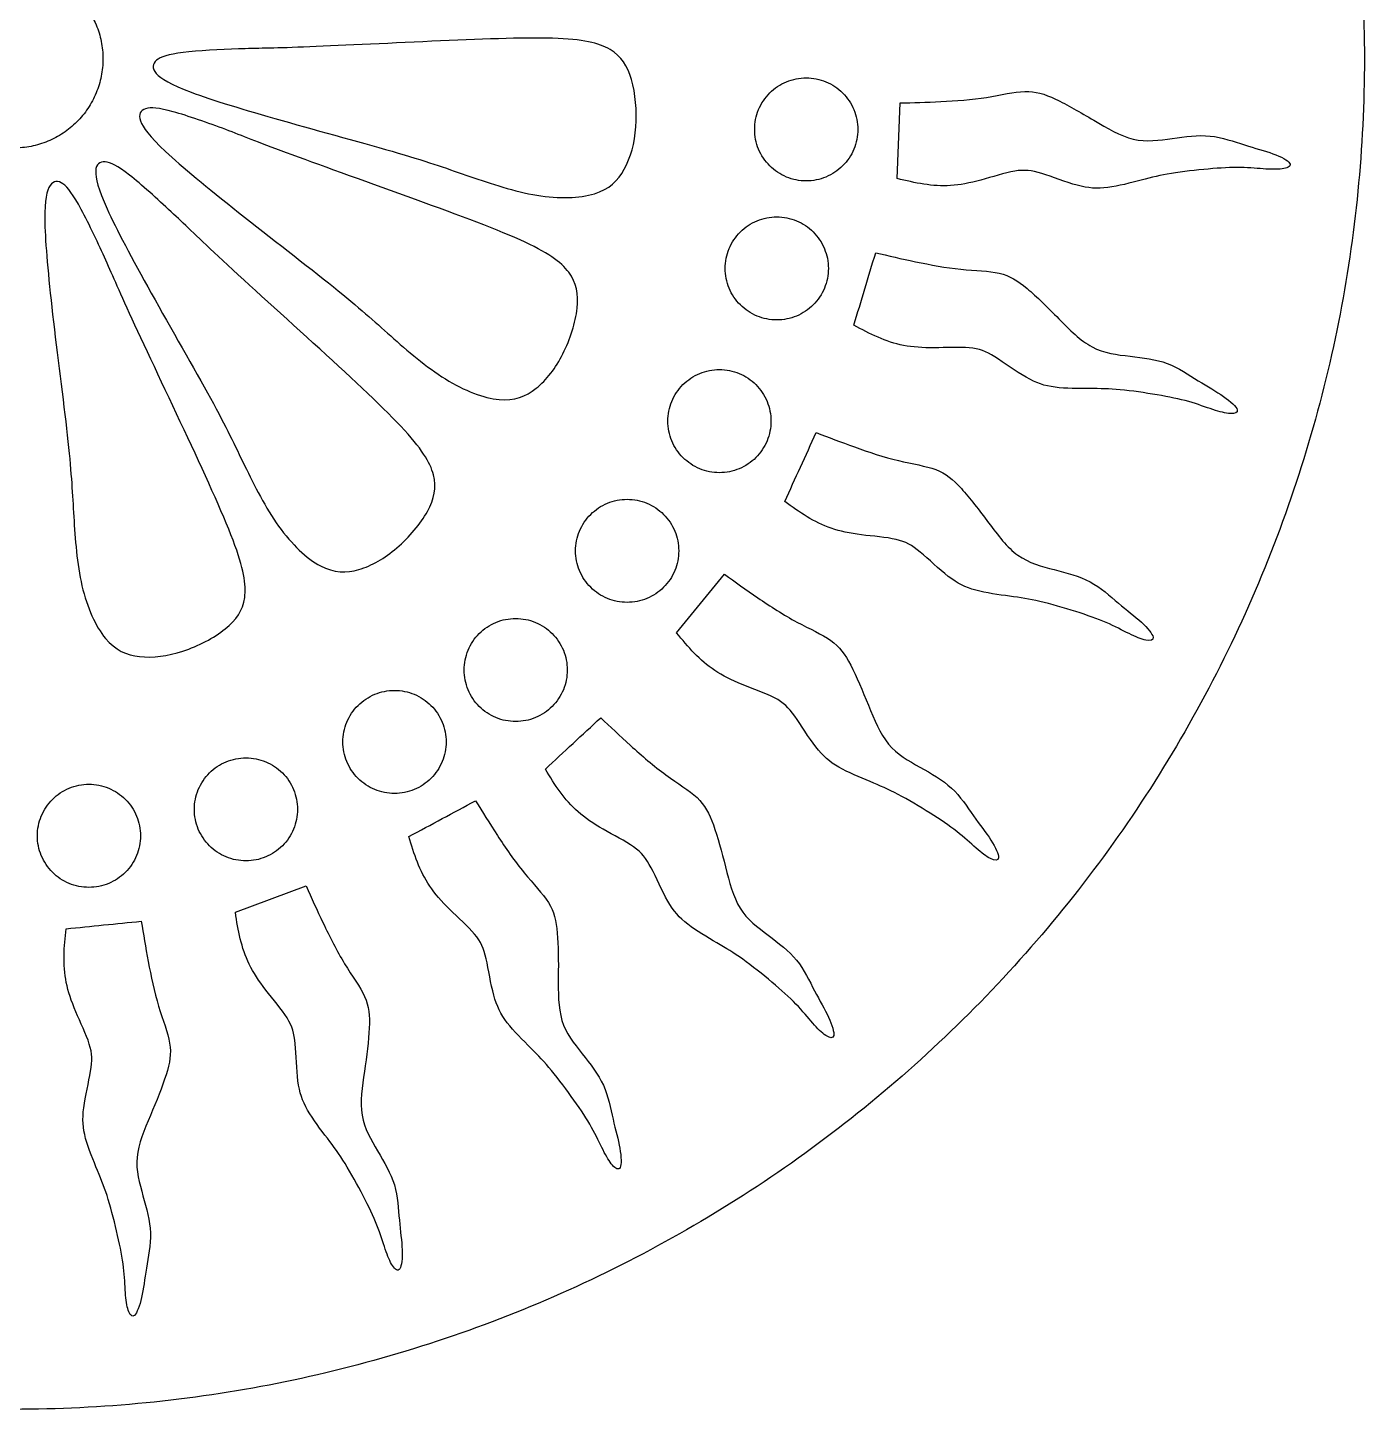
# Model space of a CAD drawing. Header units: millimetres. Extents: x -91 to 91, y -103 to 91.
# Drawn here: x -61.3 to -32.01, y 32.01 to 62.29 of the extents above; entities that cross this region are included whole.
import ezdxf

# ---------------------------------------------------------------- set-up
doc = ezdxf.new("R2010")
doc.units = ezdxf.units.MM
doc.header["$MEASUREMENT"] = 0
doc.layers.add('DV1_Layer_1', color=7, linetype='Continuous')

msp = doc.modelspace()

# ---------------------------------------------------------------- linework, layer by layer
at = {"layer": 'DV1_Layer_1', "color": 5, "linetype": 'Continuous'}
for p, q in [((-42.245, 58.985), (-42.185, 60.642)), ((-56.751, 42.904), (-55.197, 43.483))]:
    msp.add_line(p, q, dxfattribs=at)
for points in [[(-32.01, 61.61), (-32.01, 63.547), (-32.392, 67.422), (-34.087, 73.01), (-36.84, 78.161), (-40.545, 82.675), (-45.059, 86.38), (-50.21, 89.133), (-55.798, 90.828), (-61.61, 91.4), (-67.422, 90.828), (-73.01, 89.133), (-78.16, 86.38), (-82.675, 82.675), (-86.38, 78.161), (-89.132, 73.01), (-90.828, 67.422), (-91.4, 61.61), (-90.828, 55.798), (-89.132, 50.21), (-86.38, 45.059), (-82.675, 40.545), (-78.16, 36.84), (-73.01, 34.087), (-67.422, 32.392), (-61.61, 31.82), (-55.798, 32.392), (-50.21, 34.087), (-45.059, 36.84), (-40.545, 40.545), (-36.84, 45.059), (-34.087, 50.21), (-32.392, 55.798), (-32.01, 59.673), (-32.01, 61.61)], [(-59.653, 61.61), (-59.653, 61.738), (-59.678, 61.994), (-59.791, 62.363), (-59.973, 62.704), (-60.217, 63.002), (-60.516, 63.247), (-60.856, 63.429), (-61.226, 63.541), (-61.61, 63.579), (-61.994, 63.541), (-62.363, 63.429), (-62.704, 63.247), (-63.002, 63.002), (-63.247, 62.704), (-63.429, 62.363), (-63.541, 61.994), (-63.579, 61.61), (-63.541, 61.226), (-63.429, 60.856), (-63.247, 60.516), (-63.002, 60.217), (-62.704, 59.973), (-62.363, 59.791), (-61.994, 59.679), (-61.61, 59.641), (-61.226, 59.679), (-60.856, 59.791), (-60.516, 59.973), (-60.217, 60.217), (-59.973, 60.516), (-59.791, 60.856), (-59.678, 61.226), (-59.653, 61.482), (-59.653, 61.61)], [(-44.241, 58.934), (-44.168, 58.934), (-44.02, 58.948), (-43.806, 59.013), (-43.61, 59.118), (-43.438, 59.26), (-43.296, 59.432), (-43.191, 59.628), (-43.126, 59.842), (-43.105, 60.063), (-43.126, 60.285), (-43.191, 60.499), (-43.296, 60.695), (-43.438, 60.867), (-43.61, 61.009), (-43.806, 61.114), (-44.02, 61.179), (-44.241, 61.2), (-44.463, 61.179), (-44.677, 61.114), (-44.873, 61.009), (-45.045, 60.867), (-45.187, 60.695), (-45.292, 60.499), (-45.357, 60.285), (-45.378, 60.063), (-45.357, 59.842), (-45.292, 59.628), (-45.187, 59.432), (-45.045, 59.26), (-44.873, 59.118), (-44.677, 59.013), (-44.463, 58.948), (-44.315, 58.934), (-44.241, 58.934)], [(-41.29, 60.672), (-40.967, 60.689), (-40.249, 60.742), (-39.41, 60.962), (-38.831, 60.782), (-37.933, 60.263), (-37.074, 59.744), (-36.216, 59.864), (-35.377, 59.984), (-34.619, 59.704), (-33.98, 59.544), (-33.541, 59.305), (-33.74, 59.185), (-34.14, 59.185), (-34.699, 59.245), (-35.397, 59.205), (-36.296, 59.105), (-36.855, 58.965), (-37.673, 58.746), (-38.252, 58.786), (-39.151, 59.145), (-39.61, 59.205), (-40.448, 58.926), (-41.087, 58.806), (-41.666, 58.846), (-42.052, 58.939), (-42.245, 58.985)], [(-42.185, 60.642), (-41.899, 60.649), (-41.613, 60.656), (-41.29, 60.672)], [(-45.319, 55.973), (-45.25, 55.945), (-45.108, 55.901), (-44.886, 55.88), (-44.664, 55.902), (-44.451, 55.966), (-44.254, 56.071), (-44.082, 56.213), (-43.941, 56.385), (-43.836, 56.582), (-43.771, 56.795), (-43.749, 57.017), (-43.771, 57.239), (-43.836, 57.452), (-43.941, 57.648), (-44.082, 57.821), (-44.254, 57.962), (-44.451, 58.067), (-44.664, 58.132), (-44.886, 58.154), (-45.108, 58.132), (-45.321, 58.067), (-45.518, 57.962), (-45.69, 57.821), (-45.832, 57.649), (-45.937, 57.452), (-46.002, 57.239), (-46.023, 57.017), (-46.001, 56.795), (-45.937, 56.582), (-45.832, 56.385), (-45.69, 56.213), (-45.518, 56.071), (-45.387, 56.001), (-45.319, 55.973)], [(-43.197, 55.773), (-43.037, 56.303), (-42.878, 56.832), (-42.718, 57.361)], [(-42.718, 57.361), (-42.439, 57.295), (-42.161, 57.228), (-41.845, 57.162)], [(-46.575, 52.626), (-46.507, 52.597), (-46.365, 52.554), (-46.143, 52.532), (-45.921, 52.554), (-45.708, 52.619), (-45.511, 52.724), (-45.339, 52.865), (-45.198, 53.038), (-45.093, 53.234), (-45.028, 53.448), (-45.006, 53.669), (-45.028, 53.891), (-45.093, 54.104), (-45.198, 54.301), (-45.339, 54.474), (-45.511, 54.615), (-45.708, 54.72), (-45.921, 54.785), (-46.143, 54.807), (-46.365, 54.785), (-46.578, 54.72), (-46.775, 54.615), (-46.947, 54.474), (-47.089, 54.301), (-47.193, 54.104), (-47.258, 53.891), (-47.28, 53.669), (-47.258, 53.448), (-47.193, 53.234), (-47.088, 53.038), (-46.947, 52.865), (-46.775, 52.724), (-46.644, 52.654), (-46.575, 52.626)], [(-44.711, 51.909), (-44.481, 52.412), (-44.252, 52.915), (-44.022, 53.417)], [(-44.022, 53.417), (-43.755, 53.314), (-43.488, 53.211), (-43.183, 53.103)], [(-48.964, 50.028), (-48.912, 49.975), (-48.797, 49.881), (-48.601, 49.776), (-48.387, 49.711), (-48.166, 49.69), (-47.944, 49.711), (-47.73, 49.776), (-47.534, 49.881), (-47.362, 50.023), (-47.22, 50.195), (-47.115, 50.391), (-47.05, 50.605), (-47.029, 50.826), (-47.05, 51.048), (-47.115, 51.262), (-47.22, 51.458), (-47.362, 51.63), (-47.534, 51.772), (-47.73, 51.877), (-47.944, 51.942), (-48.166, 51.963), (-48.387, 51.942), (-48.601, 51.877), (-48.797, 51.772), (-48.969, 51.63), (-49.111, 51.458), (-49.216, 51.262), (-49.281, 51.048), (-49.302, 50.826), (-49.281, 50.605), (-49.216, 50.391), (-49.111, 50.195), (-49.017, 50.08), (-48.964, 50.028)], [(-47.081, 49.031), (-46.731, 49.459), (-46.381, 49.887), (-46.031, 50.315)], [(-46.031, 50.315), (-45.799, 50.147), (-45.567, 49.979), (-45.3, 49.797)], [(-51.407, 47.416), (-51.354, 47.364), (-51.24, 47.269), (-51.043, 47.164), (-50.83, 47.1), (-50.608, 47.078), (-50.386, 47.1), (-50.173, 47.164), (-49.976, 47.269), (-49.804, 47.411), (-49.662, 47.583), (-49.557, 47.78), (-49.493, 47.993), (-49.471, 48.215), (-49.493, 48.437), (-49.557, 48.65), (-49.662, 48.847), (-49.804, 49.019), (-49.976, 49.16), (-50.173, 49.266), (-50.386, 49.33), (-50.608, 49.352), (-50.83, 49.33), (-51.043, 49.266), (-51.24, 49.16), (-51.412, 49.019), (-51.553, 48.847), (-51.658, 48.65), (-51.723, 48.437), (-51.745, 48.215), (-51.723, 47.993), (-51.658, 47.78), (-51.553, 47.583), (-51.459, 47.468), (-51.407, 47.416)], [(-54.307, 46.207), (-54.279, 46.138), (-54.209, 46.007), (-54.068, 45.835), (-53.895, 45.694), (-53.698, 45.589), (-53.485, 45.524), (-53.263, 45.502), (-53.042, 45.524), (-52.828, 45.589), (-52.632, 45.694), (-52.459, 45.835), (-52.318, 46.007), (-52.213, 46.204), (-52.148, 46.417), (-52.126, 46.639), (-52.148, 46.861), (-52.213, 47.074), (-52.318, 47.271), (-52.459, 47.443), (-52.632, 47.584), (-52.828, 47.689), (-53.042, 47.754), (-53.263, 47.776), (-53.485, 47.754), (-53.698, 47.689), (-53.895, 47.585), (-54.068, 47.443), (-54.209, 47.271), (-54.314, 47.074), (-54.379, 46.861), (-54.401, 46.639), (-54.379, 46.417), (-54.335, 46.275), (-54.307, 46.207)], [(-49.958, 46.041), (-49.554, 46.417), (-49.149, 46.794), (-48.744, 47.17)], [(-48.744, 47.17), (-48.537, 46.973), (-48.33, 46.775), (-48.09, 46.559)], [(-57.563, 44.729), (-57.535, 44.66), (-57.465, 44.529), (-57.323, 44.357), (-57.151, 44.215), (-56.954, 44.111), (-56.741, 44.046), (-56.519, 44.024), (-56.297, 44.046), (-56.084, 44.111), (-55.887, 44.215), (-55.715, 44.357), (-55.574, 44.529), (-55.469, 44.726), (-55.404, 44.939), (-55.382, 45.161), (-55.404, 45.383), (-55.469, 45.596), (-55.574, 45.793), (-55.715, 45.965), (-55.887, 46.106), (-56.084, 46.211), (-56.297, 46.276), (-56.519, 46.298), (-56.741, 46.276), (-56.954, 46.211), (-57.151, 46.106), (-57.323, 45.965), (-57.465, 45.793), (-57.569, 45.596), (-57.634, 45.383), (-57.656, 45.161), (-57.634, 44.939), (-57.591, 44.797), (-57.563, 44.729)], [(-61.089, 44.581), (-61.089, 44.507), (-61.075, 44.359), (-61.01, 44.146), (-60.905, 43.949), (-60.763, 43.777), (-60.591, 43.635), (-60.395, 43.53), (-60.181, 43.465), (-59.96, 43.444), (-59.738, 43.465), (-59.524, 43.53), (-59.328, 43.635), (-59.156, 43.777), (-59.014, 43.949), (-58.909, 44.146), (-58.844, 44.359), (-58.823, 44.581), (-58.844, 44.803), (-58.909, 45.016), (-59.014, 45.212), (-59.156, 45.385), (-59.328, 45.526), (-59.524, 45.631), (-59.738, 45.696), (-59.96, 45.718), (-60.181, 45.696), (-60.395, 45.631), (-60.591, 45.526), (-60.763, 45.385), (-60.905, 45.212), (-61.01, 45.016), (-61.075, 44.803), (-61.089, 44.655), (-61.089, 44.581)], [(-52.948, 44.565), (-52.461, 44.827), (-51.974, 45.088), (-51.487, 45.349)], [(-51.487, 45.349), (-51.337, 45.105), (-51.187, 44.862), (-51.01, 44.591)], [(-55.197, 43.483), (-55.082, 43.221), (-54.966, 42.959), (-54.827, 42.667)], [(-60.462, 42.544), (-59.912, 42.599), (-59.362, 42.654), (-58.812, 42.709)], [(-58.812, 42.709), (-58.767, 42.427), (-58.721, 42.144), (-58.661, 41.826)]]:
    msp.add_open_spline(points, degree=3, dxfattribs=at)
for points, knots in [([(-55.258, 61.867), (-54.556, 61.894), (-52.387, 62), (-49.492, 62.12), (-48.434, 61.88), (-48.015, 61.241), (-47.915, 60.083), (-48.174, 59.125), (-48.753, 58.566), (-50.111, 58.526), (-51.668, 59.045), (-52.886, 59.485), (-55.88, 60.283), (-57.957, 60.922), (-58.596, 61.301), (-58.556, 61.601), (-58.057, 61.76), (-57.085, 61.814), (-56.682, 61.827), (-56.28, 61.84), (-55.96, 61.84), (-55.258, 61.867)], [0, 0, 0, 0, 0.055556, 0.111111, 0.166667, 0.222222, 0.277778, 0.333333, 0.388889, 0.444444, 0.5, 0.555556, 0.611111, 0.666667, 0.722222, 0.777778, 0.833333, 0.888889, 0.888889, 0.888889, 1, 1, 1, 1]), ([(-55.631, 59.551), (-54.972, 59.307), (-53.95, 58.941), (-52.985, 58.592), (-52.021, 58.243), (-51.114, 57.911), (-50.513, 57.64), (-49.912, 57.37), (-49.616, 57.161), (-49.445, 56.931), (-49.274, 56.702), (-49.226, 56.452), (-49.261, 56.142), (-49.295, 55.832), (-49.412, 55.463), (-49.731, 54.832), (-49.934, 54.57), (-50.159, 54.389), (-50.385, 54.209), (-50.635, 54.111), (-50.971, 54.142), (-51.308, 54.174), (-51.731, 54.334), (-52.149, 54.594), (-52.567, 54.854), (-52.981, 55.212), (-53.713, 55.861), (-54.032, 56.152), (-54.602, 56.611), (-55.171, 57.07), (-55.992, 57.698), (-56.681, 58.243), (-57.37, 58.788), (-57.928, 59.25), (-58.281, 59.579), (-58.634, 59.909), (-58.782, 60.108), (-58.88, 60.393), (-58.83, 60.48), (-58.718, 60.517), (-58.605, 60.553), (-58.431, 60.538), (-57.798, 60.363), (-57.339, 60.201), (-56.962, 60.06), (-56.585, 59.918), (-56.29, 59.796), (-55.631, 59.551)], [0, 0, 0, 0, 0.055556, 0.055556, 0.055556, 0.111111, 0.111111, 0.111111, 0.166667, 0.166667, 0.166667, 0.222222, 0.222222, 0.222222, 0.277778, 0.277778, 0.333333, 0.333333, 0.333333, 0.388889, 0.388889, 0.388889, 0.444444, 0.444444, 0.444444, 0.5, 0.5, 0.555556, 0.555556, 0.555556, 0.611111, 0.611111, 0.611111, 0.666667, 0.666667, 0.666667, 0.722222, 0.722222, 0.777778, 0.777778, 0.777778, 0.833333, 0.833333, 0.888889, 0.888889, 0.888889, 1, 1, 1, 1]), ([(-57.123, 57.28), (-56.607, 56.803), (-55.803, 56.073), (-55.045, 55.381), (-54.287, 54.69), (-53.577, 54.036), (-52.673, 53.076), (-52.481, 52.77), (-52.41, 52.492), (-52.339, 52.215), (-52.391, 51.965), (-52.542, 51.692), (-52.692, 51.419), (-52.942, 51.123), (-53.478, 50.662), (-53.765, 50.497), (-54.043, 50.417), (-54.32, 50.337), (-54.589, 50.342), (-54.887, 50.499), (-55.186, 50.657), (-55.516, 50.968), (-56.09, 51.768), (-56.334, 52.257), (-56.763, 53.137), (-56.946, 53.527), (-57.297, 54.17), (-57.647, 54.812), (-58.165, 55.706), (-58.593, 56.473), (-59.021, 57.24), (-59.36, 57.88), (-59.56, 58.32), (-59.76, 58.76), (-59.821, 59), (-59.812, 59.151), (-59.802, 59.301), (-59.722, 59.362), (-59.605, 59.353), (-59.487, 59.343), (-59.332, 59.264), (-59.073, 59.061), (-58.814, 58.859), (-58.452, 58.534), (-58.158, 58.259), (-57.864, 57.984), (-57.638, 57.758), (-57.123, 57.28)], [0, 0, 0, 0, 0.055556, 0.055556, 0.055556, 0.111111, 0.111111, 0.166667, 0.166667, 0.166667, 0.222222, 0.222222, 0.222222, 0.277778, 0.277778, 0.333333, 0.333333, 0.333333, 0.388889, 0.388889, 0.388889, 0.444444, 0.444444, 0.5, 0.5, 0.555556, 0.555556, 0.555556, 0.611111, 0.611111, 0.611111, 0.666667, 0.666667, 0.666667, 0.722222, 0.722222, 0.722222, 0.777778, 0.777778, 0.777778, 0.833333, 0.833333, 0.833333, 0.888889, 0.888889, 0.888889, 1, 1, 1, 1]), ([(-59.069, 56.029), (-58.776, 55.391), (-58.311, 54.409), (-57.876, 53.48), (-57.441, 52.551), (-57.035, 51.675), (-56.801, 51.059), (-56.567, 50.442), (-56.506, 50.086), (-56.547, 49.802), (-56.588, 49.519), (-56.875, 49.098), (-57.906, 48.562), (-58.563, 48.478), (-59.137, 48.542), (-59.383, 48.649), (-59.815, 49.169), (-60, 49.582), (-60.112, 50.062), (-60.224, 50.541), (-60.263, 51.087), (-60.292, 51.575), (-60.322, 52.064), (-60.342, 52.495), (-60.42, 53.222), (-60.498, 53.95), (-60.634, 54.974), (-60.736, 55.846), (-60.838, 56.719), (-60.907, 57.44), (-60.939, 58.406), (-60.904, 58.651), (-60.771, 58.922), (-60.674, 58.948), (-60.569, 58.894), (-60.464, 58.84), (-60.351, 58.707), (-60.028, 58.135), (-59.817, 57.696), (-59.651, 57.33), (-59.484, 56.963), (-59.362, 56.668), (-59.069, 56.029)], [0, 0, 0, 0, 0.055556, 0.055556, 0.055556, 0.111111, 0.111111, 0.111111, 0.166667, 0.166667, 0.166667, 0.222222, 0.277778, 0.333333, 0.333333, 0.388889, 0.388889, 0.444444, 0.444444, 0.444444, 0.5, 0.5, 0.5, 0.555556, 0.555556, 0.555556, 0.611111, 0.611111, 0.611111, 0.666667, 0.666667, 0.722222, 0.722222, 0.777778, 0.777778, 0.777778, 0.833333, 0.833333, 0.888889, 0.888889, 0.888889, 1, 1, 1, 1]), ([(-41.845, 57.162), (-41.528, 57.097), (-41.174, 57.031), (-40.531, 56.965), (-40.242, 56.965), (-40.012, 56.911), (-39.781, 56.858), (-39.61, 56.751), (-39.401, 56.576), (-39.193, 56.401), (-38.947, 56.157), (-38.708, 55.915), (-38.469, 55.674), (-38.236, 55.434), (-37.716, 55.159), (-37.429, 55.125), (-37.146, 55.092), (-36.862, 55.059), (-36.581, 55.027), (-36.331, 54.933), (-36.08, 54.84), (-35.859, 54.685), (-35.652, 54.555), (-35.446, 54.426), (-35.061, 54.214), (-34.818, 53.985), (-34.771, 53.849), (-34.846, 53.828), (-35.049, 53.84), (-35.178, 53.874), (-35.482, 53.974), (-35.657, 54.041), (-36.061, 54.154), (-36.289, 54.2), (-36.553, 54.245), (-36.816, 54.29), (-37.114, 54.334), (-37.604, 54.38), (-37.796, 54.382), (-38.034, 54.383), (-38.271, 54.383), (-38.553, 54.382), (-39.019, 54.442), (-39.202, 54.504), (-39.424, 54.631), (-39.645, 54.758), (-39.904, 54.95), (-40.105, 55.075), (-40.306, 55.2), (-40.449, 55.258), (-40.668, 55.278), (-40.886, 55.297), (-41.18, 55.278), (-41.435, 55.276), (-41.69, 55.274), (-41.906, 55.29), (-42.106, 55.329), (-42.306, 55.367), (-42.489, 55.429), (-42.668, 55.507), (-42.847, 55.585), (-43.022, 55.679), (-43.197, 55.773)], [0, 0, 0, 0, 0.037037, 0.037037, 0.0740741, 0.0740741, 0.0740741, 0.1111111, 0.1111111, 0.1111111, 0.1481481, 0.1481481, 0.1481481, 0.1851852, 0.1851852, 0.2222222, 0.2222222, 0.2222222, 0.2592593, 0.2592593, 0.2592593, 0.2962963, 0.2962963, 0.2962963, 0.3333333, 0.3703704, 0.3703704, 0.4074074, 0.4074074, 0.4444444, 0.4444444, 0.4814815, 0.4814815, 0.5185185, 0.5185185, 0.5185185, 0.5555556, 0.5555556, 0.5925926, 0.5925926, 0.5925926, 0.6296296, 0.6296296, 0.6666667, 0.6666667, 0.6666667, 0.7037037, 0.7037037, 0.7037037, 0.7407407, 0.7407407, 0.7407407, 0.7777778, 0.7777778, 0.7777778, 0.8148148, 0.8148148, 0.8148148, 0.8518519, 0.8518519, 0.8518519, 0.8888889, 0.8888889, 0.8888889, 0.8888889]), ([(-43.183, 53.103), (-42.879, 52.994), (-42.537, 52.881), (-41.908, 52.729), (-41.622, 52.69), (-41.401, 52.606), (-41.18, 52.521), (-41.025, 52.392), (-40.842, 52.19), (-40.659, 51.989), (-40.449, 51.714), (-40.244, 51.442), (-40.04, 51.17), (-39.842, 50.901), (-39.603, 50.73), (-39.364, 50.559), (-38.805, 50.414), (-38.258, 50.274), (-38.022, 50.147), (-37.786, 50.021), (-37.588, 49.838), (-37.401, 49.681), (-37.214, 49.524), (-37.038, 49.394), (-36.897, 49.263), (-36.757, 49.133), (-36.652, 49.003), (-36.638, 48.933), (-36.624, 48.862), (-36.701, 48.851), (-36.801, 48.87), (-36.9, 48.89), (-37.023, 48.941), (-37.311, 49.082), (-37.475, 49.172), (-37.668, 49.255), (-37.86, 49.338), (-38.08, 49.415), (-38.335, 49.495), (-38.59, 49.576), (-38.88, 49.66), (-39.119, 49.716), (-39.359, 49.772), (-39.549, 49.8), (-40.019, 49.865), (-40.299, 49.902), (-40.526, 49.963), (-40.752, 50.025), (-40.926, 50.111), (-41.128, 50.267), (-41.33, 50.422), (-41.56, 50.648), (-41.743, 50.799), (-41.925, 50.95), (-42.059, 51.027), (-42.273, 51.076), (-42.486, 51.125), (-42.78, 51.146), (-43.033, 51.178), (-43.286, 51.211), (-43.498, 51.256), (-43.691, 51.321), (-43.883, 51.386), (-44.057, 51.473), (-44.223, 51.574), (-44.39, 51.676), (-44.551, 51.793), (-44.711, 51.909)], [0, 0, 0, 0, 0.037037, 0.037037, 0.0740741, 0.0740741, 0.0740741, 0.1111111, 0.1111111, 0.1111111, 0.1481481, 0.1481481, 0.1481481, 0.1851852, 0.1851852, 0.1851852, 0.2222222, 0.2592593, 0.2592593, 0.2592593, 0.2962963, 0.2962963, 0.2962963, 0.3333333, 0.3333333, 0.3333333, 0.3703704, 0.3703704, 0.3703704, 0.4074074, 0.4074074, 0.4074074, 0.4444444, 0.4444444, 0.4814815, 0.4814815, 0.4814815, 0.5185185, 0.5185185, 0.5185185, 0.5555556, 0.5555556, 0.5555556, 0.5925926, 0.5925926, 0.6296296, 0.6296296, 0.6296296, 0.6666667, 0.6666667, 0.6666667, 0.7037037, 0.7037037, 0.7037037, 0.7407407, 0.7407407, 0.7407407, 0.7777778, 0.7777778, 0.7777778, 0.8148148, 0.8148148, 0.8148148, 0.8518519, 0.8518519, 0.8518519, 0.8888889, 0.8888889, 0.8888889, 0.8888889]), ([(-45.3, 49.797), (-45.033, 49.615), (-44.73, 49.419), (-44.446, 49.265), (-44.161, 49.112), (-43.894, 49.001), (-43.702, 48.864), (-43.51, 48.726), (-43.393, 48.562), (-43.267, 48.32), (-43.141, 48.078), (-43.008, 47.759), (-42.879, 47.445), (-42.751, 47.13), (-42.627, 46.819), (-42.44, 46.593), (-42.252, 46.367), (-42, 46.225), (-41.751, 46.086), (-41.501, 45.947), (-41.255, 45.81), (-40.863, 45.445), (-40.718, 45.218), (-40.577, 45.019), (-40.435, 44.82), (-40.298, 44.649), (-40.195, 44.487), (-40.092, 44.325), (-40.024, 44.173), (-40.033, 44.029), (-40.11, 44.038), (-40.202, 44.082), (-40.293, 44.127), (-40.399, 44.207), (-40.52, 44.312), (-40.641, 44.416), (-40.778, 44.545), (-41.108, 44.804), (-41.301, 44.934), (-41.527, 45.077), (-41.753, 45.219), (-42.012, 45.374), (-42.447, 45.604), (-42.624, 45.679), (-42.843, 45.771), (-43.062, 45.862), (-43.323, 45.969), (-43.73, 46.203), (-43.876, 46.33), (-44.188, 46.734), (-44.354, 47.01), (-44.492, 47.203), (-44.63, 47.395), (-44.739, 47.504), (-44.934, 47.605), (-45.128, 47.707), (-45.407, 47.802), (-45.643, 47.898), (-45.88, 47.994), (-46.073, 48.091), (-46.243, 48.203), (-46.413, 48.315), (-46.558, 48.442), (-46.694, 48.583), (-46.83, 48.724), (-46.955, 48.877), (-47.081, 49.031)], [0, 0, 0, 0, 0.037037, 0.037037, 0.037037, 0.0740741, 0.0740741, 0.0740741, 0.1111111, 0.1111111, 0.1111111, 0.1481481, 0.1481481, 0.1481481, 0.1851852, 0.1851852, 0.1851852, 0.2222222, 0.2222222, 0.2222222, 0.2592593, 0.2592593, 0.2962963, 0.2962963, 0.2962963, 0.3333333, 0.3333333, 0.3333333, 0.3703704, 0.3703704, 0.4074074, 0.4074074, 0.4074074, 0.4444444, 0.4444444, 0.4444444, 0.4814815, 0.4814815, 0.5185185, 0.5185185, 0.5185185, 0.5555556, 0.5555556, 0.5925926, 0.5925926, 0.5925926, 0.6296296, 0.6296296, 0.6666667, 0.6666667, 0.7037037, 0.7037037, 0.7037037, 0.7407407, 0.7407407, 0.7407407, 0.7777778, 0.7777778, 0.7777778, 0.8148148, 0.8148148, 0.8148148, 0.8518519, 0.8518519, 0.8518519, 0.8888889, 0.8888889, 0.8888889, 0.8888889]), ([(-48.09, 46.559), (-47.85, 46.342), (-47.577, 46.107), (-47.316, 45.916), (-47.055, 45.726), (-46.806, 45.58), (-46.634, 45.417), (-46.462, 45.255), (-46.368, 45.076), (-46.276, 44.82), (-46.185, 44.563), (-46.095, 44.229), (-46.01, 43.9), (-45.926, 43.57), (-45.846, 43.246), (-45.535, 42.747), (-45.305, 42.573), (-45.076, 42.401), (-44.848, 42.229), (-44.622, 42.06), (-44.283, 41.646), (-44.171, 41.401), (-44.058, 41.185), (-43.945, 40.968), (-43.832, 40.78), (-43.752, 40.606), (-43.672, 40.432), (-43.625, 40.272), (-43.639, 40.201), (-43.653, 40.131), (-43.728, 40.15), (-43.813, 40.206), (-43.898, 40.262), (-43.992, 40.357), (-44.098, 40.477), (-44.204, 40.597), (-44.321, 40.742), (-44.467, 40.893), (-44.613, 41.044), (-44.787, 41.199), (-44.992, 41.371), (-45.196, 41.542), (-45.432, 41.731), (-45.632, 41.874), (-45.832, 42.018), (-45.996, 42.116), (-46.201, 42.236), (-46.406, 42.356), (-46.65, 42.498), (-47.022, 42.785), (-47.276, 43.076), (-47.53, 43.669), (-47.751, 44.088), (-47.846, 44.21), (-48.203, 44.465), (-48.467, 44.596), (-48.688, 44.723), (-48.909, 44.85), (-49.088, 44.973), (-49.241, 45.107), (-49.394, 45.241), (-49.521, 45.387), (-49.636, 45.544), (-49.751, 45.702), (-49.855, 45.872), (-49.958, 46.041)], [0, 0, 0, 0, 0.037037, 0.037037, 0.037037, 0.0740741, 0.0740741, 0.0740741, 0.1111111, 0.1111111, 0.1111111, 0.1481481, 0.1481481, 0.1481481, 0.1851852, 0.1851852, 0.2222222, 0.2222222, 0.2222222, 0.2592593, 0.2592593, 0.2962963, 0.2962963, 0.2962963, 0.3333333, 0.3333333, 0.3333333, 0.3703704, 0.3703704, 0.3703704, 0.4074074, 0.4074074, 0.4074074, 0.4444444, 0.4444444, 0.4444444, 0.4814815, 0.4814815, 0.4814815, 0.5185185, 0.5185185, 0.5185185, 0.5555556, 0.5555556, 0.5555556, 0.5925926, 0.5925926, 0.5925926, 0.6296296, 0.6296296, 0.6666667, 0.7037037, 0.7037037, 0.7407407, 0.7407407, 0.7777778, 0.7777778, 0.7777778, 0.8148148, 0.8148148, 0.8148148, 0.8518519, 0.8518519, 0.8518519, 0.8888889, 0.8888889, 0.8888889, 0.8888889]), ([(-51.01, 44.591), (-50.833, 44.321), (-50.628, 44.024), (-50.424, 43.773), (-50.22, 43.523), (-50.016, 43.318), (-49.766, 42.917), (-49.721, 42.72), (-49.697, 42.449), (-49.673, 42.177), (-49.672, 41.832), (-49.674, 41.492), (-49.675, 41.151), (-49.68, 40.817), (-49.507, 40.256), (-49.328, 40.029), (-48.974, 39.581), (-48.798, 39.359), (-48.576, 38.873), (-48.529, 38.607), (-48.42, 38.131), (-48.359, 37.921), (-48.326, 37.732), (-48.293, 37.543), (-48.288, 37.377), (-48.319, 37.312), (-48.351, 37.247), (-48.419, 37.284), (-48.487, 37.361), (-48.554, 37.437), (-48.621, 37.552), (-48.693, 37.695), (-48.765, 37.838), (-48.842, 38.009), (-48.945, 38.191), (-49.047, 38.374), (-49.176, 38.568), (-49.331, 38.786), (-49.485, 39.005), (-49.665, 39.246), (-49.822, 39.436), (-49.979, 39.626), (-50.113, 39.763), (-50.448, 40.099), (-50.649, 40.298), (-50.792, 40.484), (-50.935, 40.67), (-51.021, 40.843), (-51.088, 41.089), (-51.155, 41.336), (-51.202, 41.655), (-51.256, 41.885), (-51.31, 42.116), (-51.37, 42.258), (-51.51, 42.426), (-51.651, 42.595), (-51.872, 42.789), (-52.054, 42.968), (-52.236, 43.147), (-52.377, 43.311), (-52.605, 43.648), (-52.691, 43.822), (-52.762, 44.003), (-52.834, 44.185), (-52.891, 44.375), (-52.948, 44.565)], [0, 0, 0, 0, 0.037037, 0.037037, 0.037037, 0.0740741, 0.0740741, 0.1111111, 0.1111111, 0.1111111, 0.1481481, 0.1481481, 0.1481481, 0.1851852, 0.1851852, 0.2222222, 0.2222222, 0.2592593, 0.2592593, 0.2962963, 0.2962963, 0.3333333, 0.3333333, 0.3333333, 0.3703704, 0.3703704, 0.3703704, 0.4074074, 0.4074074, 0.4074074, 0.4444444, 0.4444444, 0.4444444, 0.4814815, 0.4814815, 0.4814815, 0.5185185, 0.5185185, 0.5185185, 0.5555556, 0.5555556, 0.5555556, 0.5925926, 0.5925926, 0.6296296, 0.6296296, 0.6296296, 0.6666667, 0.6666667, 0.6666667, 0.7037037, 0.7037037, 0.7037037, 0.7407407, 0.7407407, 0.7407407, 0.7777778, 0.7777778, 0.7777778, 0.8148148, 0.8148148, 0.8518519, 0.8518519, 0.8518519, 0.8888889, 0.8888889, 0.8888889, 0.8888889]), ([(-54.827, 42.667), (-54.688, 42.375), (-54.526, 42.054), (-54.358, 41.778), (-54.189, 41.502), (-54.015, 41.271), (-53.918, 41.056), (-53.822, 40.84), (-53.803, 40.639), (-53.817, 40.367), (-53.83, 40.095), (-53.875, 39.752), (-53.971, 39.078), (-54.021, 38.748), (-53.973, 38.458), (-53.925, 38.168), (-53.779, 37.919), (-53.634, 37.673), (-53.489, 37.427), (-53.345, 37.184), (-53.267, 36.928), (-53.19, 36.672), (-53.179, 36.402), (-53.136, 35.916), (-53.104, 35.699), (-53.097, 35.508), (-53.09, 35.316), (-53.107, 35.15), (-53.147, 35.09), (-53.187, 35.031), (-53.25, 35.077), (-53.306, 35.161), (-53.363, 35.246), (-53.414, 35.369), (-53.466, 35.52), (-53.518, 35.672), (-53.571, 35.851), (-53.648, 36.046), (-53.725, 36.241), (-53.826, 36.451), (-53.95, 36.688), (-54.073, 36.925), (-54.218, 37.189), (-54.348, 37.399), (-54.478, 37.608), (-54.592, 37.762), (-54.879, 38.14), (-55.051, 38.364), (-55.285, 38.772), (-55.346, 38.955), (-55.379, 39.208), (-55.412, 39.461), (-55.415, 39.784), (-55.438, 40.019), (-55.46, 40.255), (-55.5, 40.404), (-55.616, 40.59), (-55.733, 40.776), (-55.926, 40.998), (-56.082, 41.2), (-56.237, 41.402), (-56.356, 41.584), (-56.446, 41.766), (-56.536, 41.949), (-56.597, 42.132), (-56.643, 42.322), (-56.69, 42.512), (-56.72, 42.708), (-56.751, 42.904)], [0, 0, 0, 0, 0.037037, 0.037037, 0.037037, 0.0740741, 0.0740741, 0.0740741, 0.1111111, 0.1111111, 0.1111111, 0.1481481, 0.1481481, 0.1851852, 0.1851852, 0.1851852, 0.2222222, 0.2222222, 0.2222222, 0.2592593, 0.2592593, 0.2592593, 0.2962963, 0.2962963, 0.3333333, 0.3333333, 0.3333333, 0.3703704, 0.3703704, 0.3703704, 0.4074074, 0.4074074, 0.4074074, 0.4444444, 0.4444444, 0.4444444, 0.4814815, 0.4814815, 0.4814815, 0.5185185, 0.5185185, 0.5185185, 0.5555556, 0.5555556, 0.5555556, 0.5925926, 0.5925926, 0.6296296, 0.6296296, 0.6666667, 0.6666667, 0.6666667, 0.7037037, 0.7037037, 0.7037037, 0.7407407, 0.7407407, 0.7407407, 0.7777778, 0.7777778, 0.7777778, 0.8148148, 0.8148148, 0.8148148, 0.8518519, 0.8518519, 0.8518519, 0.8888889, 0.8888889, 0.8888889, 0.8888889]), ([(-58.661, 41.826), (-58.601, 41.509), (-58.526, 41.156), (-58.433, 40.847), (-58.34, 40.537), (-58.23, 40.27), (-58.191, 40.037), (-58.153, 39.804), (-58.186, 39.604), (-58.268, 39.345), (-58.35, 39.085), (-58.481, 38.765), (-58.613, 38.451), (-58.745, 38.138), (-58.877, 37.831), (-58.904, 37.538), (-58.932, 37.246), (-58.853, 36.968), (-58.775, 36.693), (-58.698, 36.418), (-58.62, 36.146), (-58.61, 35.879), (-58.601, 35.612), (-58.659, 35.349), (-58.7, 35.108), (-58.741, 34.867), (-58.765, 34.649), (-58.806, 34.462), (-58.848, 34.275), (-58.907, 34.119), (-58.961, 34.071), (-59.015, 34.024), (-59.064, 34.084), (-59.097, 34.181), (-59.13, 34.277), (-59.148, 34.409), (-59.16, 34.568), (-59.172, 34.728), (-59.177, 34.915), (-59.202, 35.123), (-59.227, 35.331), (-59.272, 35.56), (-59.331, 35.821), (-59.39, 36.081), (-59.464, 36.374), (-59.609, 36.844), (-59.68, 37.022), (-59.771, 37.242), (-59.861, 37.461), (-59.971, 37.722), (-60.032, 37.948), (-60.093, 38.175), (-60.106, 38.368), (-60.073, 38.621), (-60.041, 38.874), (-59.963, 39.187), (-59.885, 39.654), (-59.886, 39.809), (-59.952, 40.018), (-60.017, 40.227), (-60.148, 40.491), (-60.247, 40.726), (-60.346, 40.961), (-60.415, 41.167), (-60.496, 41.566), (-60.509, 41.759), (-60.505, 41.954), (-60.502, 42.149), (-60.482, 42.347), (-60.462, 42.544)], [0, 0, 0, 0, 0.037037, 0.037037, 0.037037, 0.0740741, 0.0740741, 0.0740741, 0.1111111, 0.1111111, 0.1111111, 0.1481481, 0.1481481, 0.1481481, 0.1851852, 0.1851852, 0.1851852, 0.2222222, 0.2222222, 0.2222222, 0.2592593, 0.2592593, 0.2592593, 0.2962963, 0.2962963, 0.2962963, 0.3333333, 0.3333333, 0.3333333, 0.3703704, 0.3703704, 0.3703704, 0.4074074, 0.4074074, 0.4074074, 0.4444444, 0.4444444, 0.4444444, 0.4814815, 0.4814815, 0.4814815, 0.5185185, 0.5185185, 0.5185185, 0.5555556, 0.5555556, 0.5925926, 0.5925926, 0.5925926, 0.6296296, 0.6296296, 0.6296296, 0.6666667, 0.6666667, 0.6666667, 0.7037037, 0.7037037, 0.7407407, 0.7407407, 0.7407407, 0.7777778, 0.7777778, 0.7777778, 0.8148148, 0.8148148, 0.8518519, 0.8518519, 0.8518519, 0.8888889, 0.8888889, 0.8888889, 0.8888889])]:
    msp.add_open_spline(points, degree=3, knots=knots, dxfattribs=at)

doc.saveas('drawing.dxf')
